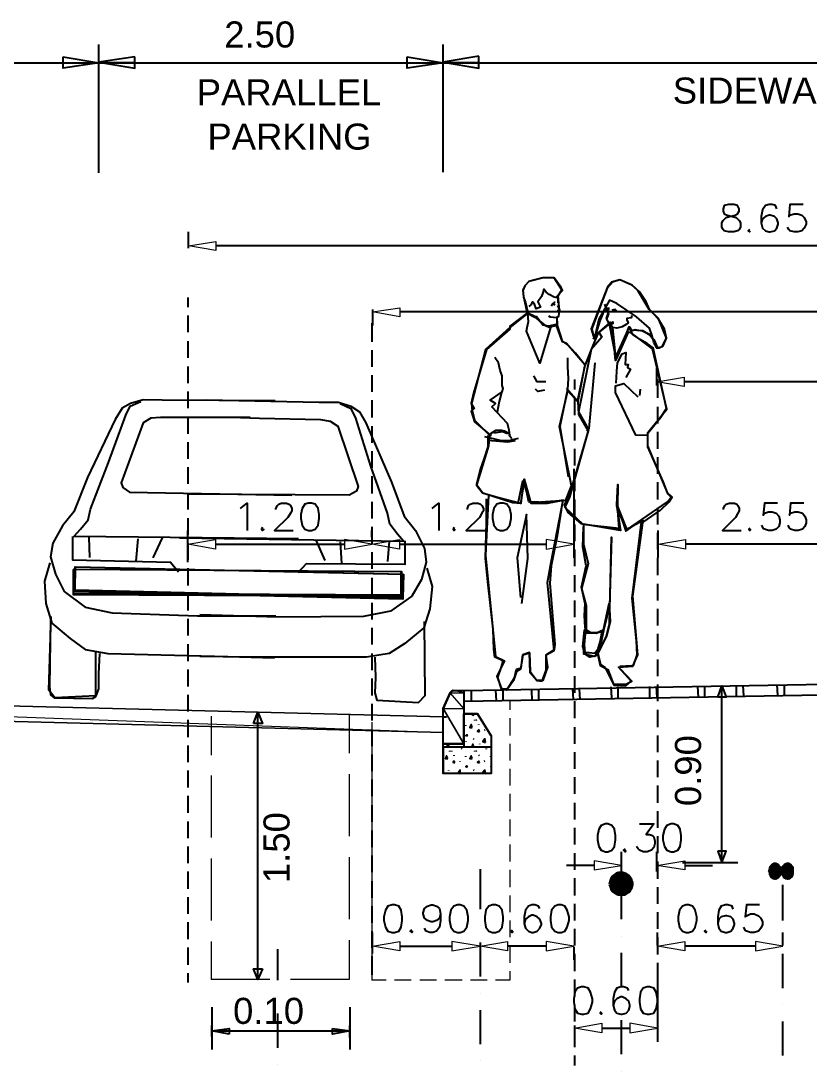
# Model space of a CAD drawing. Header units: inches. Extents: x 11 to 850, y 10 to 598.
# Drawn here: x 515.2 to 601.1, y 416.6 to 530.9 of the extents above; entities that cross this region are included whole.
import ezdxf

# ---------------------------------------------------------------- set-up
doc = ezdxf.new("R2010")
doc.units = ezdxf.units.IN
doc.header["$MEASUREMENT"] = 0
doc.layers.add('PDF_Geometry', color=7, linetype='Continuous')
doc.layers.add('PDF_Text', color=7, linetype='Continuous')
doc.styles.add('PDF Arial', font='arial.ttf')

msp = doc.modelspace()

# ---------------------------------------------------------------- linework, layer by layer
at = {"layer": 'PDF_Geometry', "lineweight": 25}
for points in [[(523.68, 514.38), (523.68, 528.36)], [(523.68, 514.38), (523.68, 528.36)], [(561.14, 514.44), (561.14, 528.36)], [(482.38, 526.34), (658.69, 526.34)], [(519.77, 526.99), (523.68, 526.34), (519.77, 525.76), (519.77, 526.99)], [(527.58, 526.99), (523.68, 526.41), (527.58, 525.76), (527.58, 526.99)], [(557.23, 526.99), (561.14, 526.34), (557.23, 525.76), (557.23, 526.99)], [(565.04, 527.06), (561.14, 526.41), (565.04, 525.76), (565.04, 527.06)], [(523.68, 520.62), (523.68, 521.98)], [(523.68, 520.62), (523.68, 521.98)], [(561.14, 520.62), (561.14, 521.98)], [(592.22, 510.93), (591.77, 510.8), (591.64, 510.47), (591.64, 510.21), (591.77, 509.89), (592.09, 509.76), (592.68, 509.63), (593.07, 509.5), (593.39, 509.17), (593.52, 508.91), (593.52, 508.46), (593.39, 508.2), (593.2, 508.07), (592.81, 507.94), (592.22, 507.94), (591.77, 508.07), (591.64, 508.2), (591.51, 508.46), (591.51, 508.91), (591.64, 509.17), (591.96, 509.5), (592.35, 509.63), (592.94, 509.76), (593.2, 509.89), (593.39, 510.21), (593.39, 510.47), (593.2, 510.8), (592.81, 510.93), (592.22, 510.93)], [(597.49, 510.47), (597.36, 510.8), (596.97, 510.93), (596.65, 510.93), (596.26, 510.8), (595.93, 510.34), (595.8, 509.63), (595.8, 508.91), (595.93, 508.33), (596.26, 508.07), (596.65, 507.94), (596.78, 507.94), (597.23, 508.07), (597.49, 508.33), (597.62, 508.78), (597.62, 508.91), (597.49, 509.37), (597.23, 509.63), (596.78, 509.76), (596.65, 509.76), (596.26, 509.63), (595.93, 509.37), (595.8, 508.91)], [(600.35, 510.93), (598.92, 510.93), (598.79, 509.63), (598.92, 509.76), (599.38, 509.89), (599.77, 509.89), (600.22, 509.76), (600.48, 509.5), (600.68, 509.04), (600.68, 508.78), (600.48, 508.33), (600.22, 508.07), (599.77, 507.94), (599.38, 507.94), (598.92, 508.07), (598.79, 508.2), (598.66, 508.46)], [(533.43, 506.18), (533.43, 507.94)], [(594.5, 508.2), (594.37, 508.07), (594.5, 507.94), (594.63, 508.07)], [(655.7, 506.44), (536.42, 506.44)], [(533.37, 500.78), (533.37, 499.74)], [(533.37, 498.83), (533.37, 497.01)], [(553.46, 499.48), (553.46, 497.73)], [(655.7, 499.22), (556.45, 499.22)], [(553.4, 497.99), (553.4, 495.97)], [(533.37, 496.04), (533.37, 494.21)], [(553.4, 495.06), (553.4, 493.24)], [(533.37, 493.3), (533.37, 491.48)], [(584.42, 491.22), (584.42, 493.11)], [(553.4, 492.33), (553.4, 490.51)], [(575.44, 491.87), (575.44, 490.77)], [(584.48, 491.87), (584.48, 489.86)], [(533.37, 490.57), (533.37, 488.75)], [(655.7, 491.61), (587.41, 491.61)], [(553.4, 489.6), (553.4, 487.71)], [(575.44, 489.86), (575.44, 487.97)], [(584.48, 488.88), (584.48, 487.06)], [(533.37, 487.78), (533.37, 485.95)], [(553.4, 486.8), (553.4, 484.98)], [(575.44, 487.06), (575.44, 485.24)], [(584.48, 486.15), (584.48, 484.33)], [(533.37, 485.04), (533.37, 483.22)], [(553.4, 484.07), (553.4, 482.25)], [(575.44, 484.33), (575.44, 482.51)], [(584.48, 483.42), (584.48, 481.6)], [(533.37, 482.31), (533.37, 480.49)], [(575.38, 482.12), (575.38, 472.43)], [(575.44, 481.6), (575.44, 479.71)], [(553.4, 481.34), (553.4, 479.45)], [(584.48, 480.69), (584.48, 478.8)], [(533.37, 479.52), (533.37, 477.7)], [(539.09, 477.83), (539.35, 478.02), (539.8, 478.41), (539.8, 475.42)], [(542.93, 477.7), (542.93, 477.83), (543.12, 478.15), (543.25, 478.28), (543.51, 478.41), (544.1, 478.41), (544.36, 478.28), (544.55, 478.15), (544.68, 477.83), (544.68, 477.57), (544.55, 477.31), (544.23, 476.85), (542.8, 475.42), (544.81, 475.42)], [(546.5, 478.41), (546.11, 478.28), (545.79, 477.83), (545.66, 477.17), (545.66, 476.72), (545.79, 476), (546.11, 475.55), (546.5, 475.42), (546.83, 475.42), (547.22, 475.55), (547.54, 476), (547.67, 476.72), (547.67, 477.17), (547.54, 477.83), (547.22, 478.28), (546.83, 478.41), (546.5, 478.41)], [(553.4, 478.54), (553.4, 476.72)], [(559.97, 477.83), (560.23, 478.02), (560.68, 478.41), (560.68, 475.42)], [(563.8, 477.7), (563.8, 477.83), (563.93, 478.15), (564.13, 478.28), (564.39, 478.41), (564.97, 478.41), (565.23, 478.28), (565.36, 478.15), (565.56, 477.83), (565.56, 477.57), (565.36, 477.31), (565.1, 476.85), (563.67, 475.42), (565.69, 475.42)], [(567.38, 478.41), (566.99, 478.28), (566.66, 477.83), (566.53, 477.17), (566.53, 476.72), (566.66, 476), (566.99, 475.55), (567.38, 475.42), (567.7, 475.42), (568.1, 475.55), (568.42, 476), (568.55, 476.72), (568.55, 477.17), (568.42, 477.83), (568.1, 478.28), (567.7, 478.41), (567.38, 478.41)], [(575.44, 478.8), (575.44, 476.98)], [(591.7, 477.7), (591.7, 477.83), (591.83, 478.15), (591.96, 478.28), (592.29, 478.41), (592.87, 478.41), (593.13, 478.28), (593.26, 478.15), (593.39, 477.83), (593.39, 477.57), (593.26, 477.31), (593, 476.85), (591.57, 475.42), (593.59, 475.42)], [(597.56, 478.41), (596.13, 478.41), (596, 477.11), (596.13, 477.31), (596.58, 477.44), (596.97, 477.44), (597.43, 477.31), (597.69, 476.98), (597.82, 476.59), (597.82, 476.26), (597.69, 475.87), (597.43, 475.55), (596.97, 475.42), (596.58, 475.42), (596.13, 475.55), (596, 475.68), (595.87, 476)], [(600.42, 478.41), (598.99, 478.41), (598.86, 477.11), (598.99, 477.31), (599.44, 477.44), (599.83, 477.44), (600.29, 477.31), (600.55, 476.98), (600.68, 476.59), (600.68, 476.26), (600.55, 475.87), (600.29, 475.55), (599.83, 475.42), (599.44, 475.42), (598.99, 475.55), (598.86, 475.68), (598.73, 476)], [(584.48, 477.89), (584.48, 476.07)], [(533.37, 476.78), (533.37, 474.96)], [(541.5, 475.74), (541.37, 475.55), (541.5, 475.42), (541.69, 475.55)], [(553.4, 475.81), (553.4, 473.99)], [(562.37, 475.74), (562.24, 475.55), (562.37, 475.42), (562.5, 475.55)], [(575.44, 476.07), (575.44, 474.25)], [(594.56, 475.68), (594.43, 475.55), (594.56, 475.42), (594.69, 475.55)], [(533.37, 471.97), (533.37, 475.42)], [(553.4, 474.7), (553.4, 475.42)], [(553.4, 474.7), (553.4, 475.42)], [(584.48, 475.16), (584.48, 473.34)], [(584.55, 472.49), (584.55, 475.42)], [(533.37, 474.05), (533.37, 472.23)], [(536.36, 473.92), (550.41, 473.92)], [(556.39, 473.92), (572.39, 473.92)], [(604.78, 473.92), (587.54, 473.92)], [(553.4, 473.08), (553.4, 471.26)], [(575.44, 473.34), (575.44, 471.52)], [(584.48, 472.43), (584.48, 470.54)], [(533.37, 471.32), (533.37, 469.44)], [(553.4, 470.28), (553.4, 468.46)], [(575.44, 470.54), (575.44, 468.72)], [(584.48, 469.63), (584.48, 467.81)], [(533.37, 468.53), (533.37, 466.7)], [(575.44, 467.81), (575.44, 465.99)], [(553.4, 467.55), (553.4, 465.73)], [(584.48, 466.9), (584.48, 465.08)], [(533.37, 465.79), (533.37, 463.97)], [(553.4, 464.82), (553.4, 463)], [(575.44, 465.08), (575.44, 463.26)], [(584.48, 464.17), (584.48, 462.28)], [(533.37, 463.06), (533.37, 461.18)], [(553.4, 462.02), (553.4, 460.2)], [(575.44, 462.28), (575.44, 460.46)], [(584.48, 461.37), (584.48, 459.55)], [(533.37, 460.27), (533.37, 458.44)], [(553.4, 459.29), (553.4, 457.47)], [(575.44, 459.55), (575.44, 457.73)], [(584.48, 458.64), (584.48, 456.82)], [(533.37, 457.53), (533.37, 455.71)], [(561.92, 457.73), (561.14, 456.04)], [(562.24, 457.99), (562.18, 457.99), (562.11, 457.92), (562.05, 457.92), (561.98, 457.86), (561.92, 457.79), (561.92, 457.73)], [(562.24, 457.99), (563.41, 457.99), (563.41, 451.81)], [(591.05, 457.27), (591.51, 458.51), (591.96, 457.27), (591.05, 457.27)], [(591.51, 439.26), (591.51, 458.51)], [(553.4, 456.56), (553.4, 454.74)], [(575.44, 456.82), (575.44, 455)], [(540.52, 454.41), (540.98, 455.65), (541.5, 454.41), (540.52, 454.41)], [(540.98, 426.51), (540.98, 455.39)], [(566.4, 451.81), (561.14, 451.81), (561.14, 456.04)], [(563.41, 455.45), (564.91, 455.45), (566.4, 453.05), (566.4, 448.95), (561.14, 448.95), (561.14, 452.2), (563.41, 452.2), (563.41, 455.45)], [(561.14, 455.13), (561.53, 455.13)], [(566.4, 453.05), (564.91, 455.45), (563.41, 455.45), (564.91, 455.45)], [(564.39, 455.45), (564.32, 455.39), (564.45, 455.32), (564.45, 455.45)], [(584.48, 455.91), (584.48, 454.02)], [(533.37, 454.8), (533.37, 452.92)], [(563.61, 454.15), (563.61, 454.22)], [(564.32, 453.96), (564.19, 454.28), (564.06, 453.96), (564.32, 453.96)], [(564.58, 454.8), (564.58, 454.74)], [(564.78, 454.8), (564.71, 454.74)], [(565.04, 454.28), (565.04, 454.35)], [(575.44, 454.02), (575.44, 452.2)], [(553.4, 453.76), (553.4, 451.94)], [(563.8, 453.05), (563.74, 453.18), (563.61, 453.11), (563.8, 453.05)], [(565.1, 453.5), (565.04, 453.7), (564.91, 453.57), (565.1, 453.5)], [(565.69, 453.7), (565.62, 453.63)], [(566.4, 453.11), (566.34, 453.11), (566.4, 453.05)], [(566.4, 453.05), (566.4, 451.81)], [(584.48, 453.11), (584.48, 451.29)], [(533.37, 452.01), (533.37, 450.19)], [(563.41, 452.2), (561.14, 452.2)], [(561.14, 451.81), (561.14, 448.95)], [(561.79, 451.94), (561.72, 452.14), (561.59, 452.01), (561.79, 451.94)], [(562.44, 452.2), (562.44, 452.14)], [(563.22, 451.62), (563.15, 451.68)], [(563.67, 452.4), (563.67, 452.46)], [(564.45, 451.94), (564.39, 452.14), (564.32, 452.01), (564.45, 451.94)], [(564.52, 452.66), (564.45, 452.72)], [(565.1, 452.2), (565.1, 452.14)], [(565.75, 452.33), (565.69, 452.72), (565.49, 452.46), (565.75, 452.33)], [(565.88, 451.62), (565.88, 451.68)], [(566.4, 452.4), (566.34, 452.46)], [(566.4, 451.81), (566.4, 448.95)], [(553.4, 451.03), (553.4, 449.21)], [(561.66, 450.58), (561.53, 450.9), (561.4, 450.58), (561.66, 450.58)], [(561.85, 451.42), (561.85, 451.36)], [(562.05, 451.42), (562.05, 451.36)], [(562.37, 450.9), (562.37, 450.97)], [(563.61, 450.77), (563.61, 450.84)], [(564.32, 450.58), (564.19, 450.9), (564.06, 450.58), (564.32, 450.58)], [(564.58, 451.42), (564.58, 451.36)], [(564.78, 451.42), (564.71, 451.36)], [(565.1, 450.9), (565.04, 450.97)], [(566.34, 450.77), (566.34, 450.84)], [(575.44, 451.29), (575.44, 449.47)], [(562.44, 450.12), (562.31, 450.32), (562.24, 450.19), (562.44, 450.12)], [(562.96, 450.32), (562.96, 450.25)], [(563.8, 449.66), (563.74, 449.79), (563.61, 449.73), (563.8, 449.66)], [(565.1, 450.12), (565.04, 450.32), (564.91, 450.19), (565.1, 450.12)], [(565.69, 450.32), (565.62, 450.25)], [(566.4, 449.79), (566.34, 449.73), (566.4, 449.66)], [(584.48, 450.38), (584.48, 448.56)], [(533.37, 449.27), (533.37, 447.45)], [(553.4, 448.3), (553.4, 446.48)], [(566.4, 448.95), (561.14, 448.95)], [(561.79, 449.27), (561.79, 449.34)], [(563.02, 448.95), (563.02, 449.34), (562.83, 449.08), (563.02, 448.95)], [(563.67, 449.01), (563.67, 449.08)], [(564.52, 449.27), (564.45, 449.34)], [(565.75, 448.95), (565.69, 449.34), (565.49, 449.08), (565.75, 448.95)], [(566.4, 449.01), (566.34, 449.08)], [(575.44, 448.56), (575.44, 446.74)], [(584.48, 447.65), (584.48, 445.76)], [(533.37, 446.54), (533.37, 444.66)], [(553.4, 445.5), (553.4, 443.68)], [(575.44, 445.76), (575.44, 443.94)], [(584.48, 444.85), (584.48, 443.03)], [(533.37, 443.75), (533.37, 441.93)], [(553.4, 442.77), (553.4, 440.95)], [(575.44, 443.03), (575.44, 441.21)], [(578.83, 443.49), (578.37, 443.29), (578.11, 442.9), (577.98, 442.19), (577.98, 441.73), (578.11, 441.02), (578.37, 440.62), (578.83, 440.43), (579.09, 440.43), (579.54, 440.62), (579.8, 441.02), (579.93, 441.73), (579.93, 442.19), (579.8, 442.9), (579.54, 443.29), (579.09, 443.49), (578.83, 443.49)], [(582.53, 443.49), (584.09, 443.49), (583.25, 442.32), (583.64, 442.32), (583.96, 442.19), (584.09, 442.06), (584.22, 441.6), (584.22, 441.34), (584.09, 440.89), (583.83, 440.62), (583.38, 440.43), (582.92, 440.43), (582.53, 440.62), (582.4, 440.75), (582.21, 441.02)], [(585.98, 443.49), (585.52, 443.29), (585.26, 442.9), (585.07, 442.19), (585.07, 441.73), (585.26, 441.02), (585.52, 440.62), (585.98, 440.43), (586.24, 440.43), (586.7, 440.62), (586.96, 441.02), (587.09, 441.73), (587.09, 442.19), (586.96, 442.9), (586.7, 443.29), (586.24, 443.49), (585.98, 443.49)], [(584.48, 442.12), (584.48, 440.3)], [(533.37, 441.02), (533.37, 439.19)], [(575.44, 440.3), (575.44, 438.48)], [(580.58, 438.28), (580.58, 440.43)], [(580.97, 440.75), (580.78, 440.62), (580.97, 440.43), (581.1, 440.62)], [(584.42, 438.28), (584.42, 440.43)], [(591.05, 440.49), (591.51, 439.26), (591.96, 440.49), (591.05, 440.49)], [(553.4, 440.04), (553.4, 438.22)], [(584.48, 439.39), (584.48, 437.5)], [(587.22, 439.26), (593.26, 439.26)], [(533.37, 438.28), (533.37, 436.4)], [(565.17, 438.54), (565.17, 434.19)], [(577.59, 438.93), (574.6, 438.93)], [(587.48, 438.93), (590.47, 438.93)], [(553.4, 437.24), (553.4, 435.42)], [(575.44, 437.57), (575.44, 435.68)], [(598.14, 432.95), (598.14, 436.85)], [(584.48, 436.59), (584.48, 434.77)], [(533.37, 435.49), (533.37, 433.67)], [(555.61, 434.64), (555.15, 434.51), (554.89, 434.06), (554.7, 433.34), (554.7, 432.95), (554.89, 432.24), (555.15, 431.78), (555.61, 431.65), (555.87, 431.65), (556.32, 431.78), (556.58, 432.24), (556.71, 432.95), (556.71, 433.34), (556.58, 434.06), (556.32, 434.51), (555.87, 434.64), (555.61, 434.64)], [(560.88, 433.67), (560.75, 433.21), (560.42, 432.95), (560.03, 432.82), (559.84, 432.82), (559.45, 432.95), (559.12, 433.21), (558.99, 433.67), (558.99, 433.8), (559.12, 434.25), (559.45, 434.51), (559.84, 434.64), (560.03, 434.64), (560.42, 434.51), (560.75, 434.25), (560.88, 433.67), (560.88, 432.95), (560.75, 432.24), (560.42, 431.78), (560.03, 431.65), (559.71, 431.65), (559.32, 431.78), (559.12, 432.11)], [(562.7, 434.64), (562.31, 434.51), (561.98, 434.06), (561.85, 433.34), (561.85, 432.95), (561.98, 432.24), (562.31, 431.78), (562.7, 431.65), (563.02, 431.65), (563.41, 431.78), (563.74, 432.24), (563.87, 432.95), (563.87, 433.34), (563.74, 434.06), (563.41, 434.51), (563.02, 434.64), (562.7, 434.64)], [(566.53, 434.64), (566.14, 434.51), (565.82, 434.06), (565.69, 433.34), (565.69, 432.95), (565.82, 432.24), (566.14, 431.78), (566.53, 431.65), (566.86, 431.65), (567.25, 431.78), (567.57, 432.24), (567.7, 432.95), (567.7, 433.34), (567.57, 434.06), (567.25, 434.51), (566.86, 434.64), (566.53, 434.64)], [(571.67, 434.25), (571.54, 434.51), (571.15, 434.64), (570.83, 434.64), (570.44, 434.51), (570.11, 434.06), (569.98, 433.34), (569.98, 432.63), (570.11, 432.11), (570.44, 431.78), (570.83, 431.65), (570.96, 431.65), (571.41, 431.78), (571.67, 432.11), (571.87, 432.5), (571.87, 432.63), (571.67, 433.08), (571.41, 433.34), (570.96, 433.54), (570.83, 433.54), (570.44, 433.34), (570.11, 433.08), (569.98, 432.63)], [(573.69, 434.64), (573.3, 434.51), (572.97, 434.06), (572.84, 433.34), (572.84, 432.95), (572.97, 432.24), (573.3, 431.78), (573.69, 431.65), (574.01, 431.65), (574.4, 431.78), (574.66, 432.24), (574.86, 432.95), (574.86, 433.34), (574.66, 434.06), (574.4, 434.51), (574.01, 434.64), (573.69, 434.64)], [(575.44, 434.77), (575.44, 432.95)], [(587.61, 434.64), (587.22, 434.51), (586.89, 434.06), (586.76, 433.34), (586.76, 432.95), (586.89, 432.24), (587.22, 431.78), (587.61, 431.65), (587.87, 431.65), (588.32, 431.78), (588.58, 432.24), (588.78, 432.95), (588.78, 433.34), (588.58, 434.06), (588.32, 434.51), (587.87, 434.64), (587.61, 434.64)], [(592.74, 434.19), (592.61, 434.51), (592.16, 434.64), (591.9, 434.64), (591.44, 434.51), (591.18, 434.06), (591.05, 433.34), (591.05, 432.63), (591.18, 432.11), (591.44, 431.78), (591.9, 431.65), (592.03, 431.65), (592.48, 431.78), (592.74, 432.11), (592.87, 432.5), (592.87, 432.63), (592.74, 433.08), (592.48, 433.34), (592.03, 433.47), (591.9, 433.47), (591.44, 433.34), (591.18, 433.08), (591.05, 432.63)], [(595.61, 434.64), (594.17, 434.64), (594.04, 433.34), (594.17, 433.47), (594.63, 433.67), (595.02, 433.67), (595.48, 433.47), (595.74, 433.21), (595.93, 432.82), (595.93, 432.5), (595.74, 432.11), (595.48, 431.78), (595.02, 431.65), (594.63, 431.65), (594.17, 431.78), (594.04, 431.91), (593.91, 432.24)], [(553.4, 434.51), (553.4, 432.69)], [(584.48, 433.86), (584.48, 432.04)], [(533.37, 432.76), (533.37, 430.93)], [(565.17, 432.37), (565.17, 432.37)], [(553.4, 431.78), (553.4, 429.96)], [(553.46, 429.37), (553.46, 431.65)], [(557.75, 431.91), (557.56, 431.78), (557.75, 431.65), (557.88, 431.78)], [(568.68, 431.91), (568.55, 431.78), (568.68, 431.65), (568.81, 431.78)], [(575.44, 432.04), (575.44, 430.22)], [(584.48, 430.22), (584.48, 431.65)], [(584.48, 431.13), (584.48, 429.24)], [(589.75, 431.91), (589.62, 431.78), (589.75, 431.65), (589.88, 431.78)], [(598.14, 430.22), (598.14, 431.65)], [(598.14, 431.13), (598.14, 431.13)], [(533.37, 430.02), (533.37, 428.14)], [(556.45, 430.15), (562.11, 430.15)], [(565.17, 430.54), (565.17, 426.84)], [(565.17, 430.09), (565.17, 428.66)], [(565.17, 430.09), (565.17, 428.66)], [(572.39, 430.15), (568.16, 430.15)], [(575.38, 430.09), (575.38, 428.66)], [(595.15, 430.15), (587.48, 430.15)], [(543.12, 429.83), (543.12, 426.45)], [(553.4, 429.05), (553.4, 427.03)], [(575.44, 429.31), (575.44, 427.42)], [(598.14, 425.6), (598.14, 429.31)], [(541.5, 427.68), (540.98, 426.51), (540.52, 427.68), (541.5, 427.68)], [(584.48, 428.33), (584.48, 426.32)], [(533.37, 427.23), (533.37, 426.19)], [(575.44, 426.51), (575.44, 424.69)], [(576.22, 425.73), (575.77, 425.6), (575.51, 425.15), (575.38, 424.43), (575.38, 424.04), (575.51, 423.33), (575.77, 422.87), (576.22, 422.74), (576.48, 422.74), (576.94, 422.87), (577.2, 423.33), (577.4, 424.04), (577.4, 424.43), (577.2, 425.15), (576.94, 425.6), (576.48, 425.73), (576.22, 425.73)], [(581.36, 425.34), (581.23, 425.6), (580.78, 425.73), (580.52, 425.73), (580.06, 425.6), (579.8, 425.15), (579.67, 424.43), (579.67, 423.72), (579.8, 423.2), (580.06, 422.87), (580.52, 422.74), (580.65, 422.74), (581.1, 422.87), (581.36, 423.2), (581.49, 423.59), (581.49, 423.72), (581.36, 424.17), (581.1, 424.43), (580.65, 424.63), (580.52, 424.63), (580.06, 424.43), (579.8, 424.17), (579.67, 423.72)], [(583.38, 425.73), (582.92, 425.6), (582.66, 425.15), (582.53, 424.43), (582.53, 424.04), (582.66, 423.33), (582.92, 422.87), (583.38, 422.74), (583.64, 422.74), (584.09, 422.87), (584.35, 423.33), (584.48, 424.04), (584.48, 424.43), (584.35, 425.15), (584.09, 425.6), (583.64, 425.73), (583.38, 425.73)], [(584.48, 426.45), (584.48, 419.75)], [(543.12, 424.63), (543.12, 424.63)], [(565.17, 425.02), (565.17, 425.02)], [(535.97, 423.52), (535.97, 418.9)], [(550.99, 423.52), (550.99, 418.9)], [(565.17, 423.2), (565.17, 419.49)], [(575.44, 423.78), (575.44, 421.96)], [(598.14, 423.78), (598.14, 423.78)], [(543.12, 422.81), (543.12, 419.1)], [(578.37, 423), (578.24, 422.87), (578.37, 422.74), (578.5, 422.87)], [(598.14, 418.25), (598.14, 421.96)], [(535.97, 420.33), (535.97, 421.5)], [(537.85, 420.59), (535.97, 420.92), (537.85, 421.18), (537.85, 420.59)], [(535.97, 420.92), (550.99, 420.92)], [(549.1, 421.18), (550.99, 420.92), (549.1, 420.59), (549.1, 421.18)], [(550.99, 420.2), (550.99, 421.5)], [(575.44, 421.5), (575.44, 419.75)], [(575.44, 421.05), (575.44, 419.16)], [(578.44, 421.24), (581.49, 421.24)], [(565.17, 417.67), (565.17, 417.67)], [(575.44, 418.25), (575.44, 417.15)], [(543.12, 417.28), (543.12, 417.28)]]:
    msp.add_lwpolyline(points, dxfattribs=at)
at = {"layer": 'PDF_Geometry', "lineweight": 0}
for points in [[(519.77, 526.99), (519.77, 526.34), (523.68, 526.34), (519.77, 526.99)], [(519.77, 526.34), (523.68, 526.34), (519.77, 525.76), (519.77, 526.34)], [(527.58, 526.99), (523.68, 526.41), (527.58, 526.41), (527.58, 526.99)], [(523.68, 526.41), (527.58, 526.41), (527.58, 525.76), (523.68, 526.41)], [(557.23, 526.99), (557.23, 526.34), (561.14, 526.34), (557.23, 526.99)], [(557.23, 526.34), (561.14, 526.34), (557.23, 525.76), (557.23, 526.34)], [(565.04, 527.06), (561.14, 526.41), (565.04, 526.41), (565.04, 527.06)], [(561.14, 526.41), (565.04, 526.41), (565.04, 525.76), (561.14, 526.41)], [(536.42, 506.9), (536.42, 505.92), (533.43, 506.44), (536.42, 506.9)], [(556.45, 499.68), (556.45, 498.7), (553.46, 499.22), (556.45, 499.68)], [(587.41, 492.13), (587.41, 491.09), (584.42, 491.61), (587.41, 492.13)], [(536.36, 474.44), (536.36, 473.4), (533.37, 473.92), (536.36, 474.44)], [(550.41, 474.44), (550.41, 473.4), (553.4, 473.92), (550.41, 474.44)], [(556.39, 474.44), (556.39, 473.4), (553.4, 473.92), (556.39, 474.44)], [(572.39, 474.44), (572.39, 473.4), (575.38, 473.92), (572.39, 474.44)], [(587.54, 474.44), (587.54, 473.4), (584.55, 473.92), (587.54, 474.44)], [(577.59, 439.45), (577.59, 438.48), (580.58, 438.93), (577.59, 439.45)], [(587.48, 439.45), (587.48, 438.48), (584.42, 438.93), (587.48, 439.45)], [(556.45, 430.67), (556.45, 429.63), (553.46, 430.15), (556.45, 430.67)], [(562.11, 430.67), (562.11, 429.63), (565.17, 430.15), (562.11, 430.67)], [(568.16, 430.67), (568.16, 429.63), (565.17, 430.15), (568.16, 430.67)], [(572.39, 430.67), (572.39, 429.63), (575.38, 430.15), (572.39, 430.67)], [(587.48, 430.67), (587.48, 429.63), (584.48, 430.15), (587.48, 430.67)], [(595.15, 430.67), (595.15, 429.63), (598.14, 430.15), (595.15, 430.67)], [(578.44, 421.76), (578.44, 420.72), (575.44, 421.24), (578.44, 421.76)], [(581.49, 421.76), (581.49, 420.72), (584.48, 421.24), (581.49, 421.76)]]:
    msp.add_lwpolyline(points, dxfattribs=at)
at = {"layer": 'PDF_Geometry', "color": 30, "lineweight": 25}
for points in [[(576.55, 493.5), (575.57, 494.73), (574.73, 495.65), (574.14, 496.04), (573.62, 497.73), (573.56, 497.92), (573.56, 498.64), (573.75, 498.77), (573.82, 499.48), (573.75, 500.07), (573.62, 500.98), (574.14, 501.56), (574.01, 501.89), (573.23, 502.93), (572, 502.93), (570.5, 502.54), (570.05, 502.08), (569.85, 501.63), (569.92, 500.85), (570.11, 500.26), (570.37, 499.16), (568.42, 497.66), (568.42, 497.34), (565.88, 495.12), (564.45, 490.38), (564.19, 489.27), (564.52, 488.69), (564.19, 488.43), (564.58, 487.26), (566.34, 485.76), (566.4, 486.02), (566.92, 486.34), (567.51, 486.34), (567.83, 486.28), (568.29, 486.02), (568.42, 485.82), (568.36, 486.34), (568.16, 487.06), (566.47, 488.88), (566.86, 489.27), (566.27, 489.6), (567.57, 490.51), (567.7, 490.9), (567.57, 491.22), (567.57, 491.55), (567.57, 492.26), (567.38, 492.85), (567.18, 493.69), (566.79, 494.28)], [(573.62, 497.79), (573.56, 498.7), (573.75, 498.77), (573.82, 499.35), (573.69, 500.98), (574.08, 501.63), (573.23, 502.93), (572.06, 502.93), (570.5, 502.54), (570.05, 502.08), (569.85, 501.56), (569.92, 500.91), (570.31, 499.09), (571.15, 498.64), (572.39, 497.66), (573.62, 497.79)], [(584.35, 495.32), (584.68, 495.32), (585.13, 495.52), (585.46, 496.36), (585.26, 497.34), (584.61, 498.44), (583.64, 499.48), (583.25, 500.33), (582.53, 501.43), (581.75, 502.15), (580.39, 502.73), (579.48, 502.47), (579.09, 502.02), (577.27, 497.4), (577.53, 496.56)], [(579.93, 494.21), (581.43, 497.6), (581.62, 497.27), (582.86, 497.21), (583.51, 496.82), (584.09, 496.23), (584.48, 495.32), (585, 495.45), (585.46, 496.36), (584.61, 498.51), (583.57, 499.48), (582.34, 501.56), (581.69, 502.15), (580.39, 502.73), (579.61, 502.47), (579.02, 501.82), (578.24, 499.81), (577.33, 497.4), (577.53, 496.62), (577.66, 496.36), (578.24, 498.25), (578.83, 499.68), (579.15, 499.03), (578.96, 498.44), (579.22, 497.86), (579.61, 497.53), (579.93, 494.21)], [(573.82, 501.17), (573.43, 500.78), (573.23, 500.85), (572.71, 501.11), (572.39, 501.37), (572.13, 501.69), (572, 501.3), (571.87, 500.91), (571.48, 500.33), (571.74, 499.74), (571.28, 499.55), (571.09, 500.07), (570.89, 500.33), (570.7, 500), (570.5, 499.81)], [(573.36, 500.26), (573.23, 500.26), (573.04, 500.07), (572.91, 499.87)], [(573.3, 500.07), (573.17, 499.94)], [(573.56, 500.33), (573.69, 500.33), (573.75, 500.26)], [(573.62, 499.94), (573.75, 499.61), (573.82, 499.48), (573.82, 499.35), (573.56, 499.35)], [(573.69, 500.07), (573.75, 500)], [(584.42, 495.32), (584.09, 495.91), (583.9, 496.62), (583.64, 497.47), (582.21, 498.7), (580.06, 500.13), (579.28, 500.52), (578.11, 498.44), (577.72, 496.69), (577.59, 496.3), (577.46, 496.36)], [(581.69, 498.83), (581.62, 498.57), (581.17, 498.51), (581.17, 498.38), (581.3, 498.05), (581.1, 497.86), (580.65, 497.6), (580.06, 497.47), (579.61, 497.53), (579.35, 497.73), (579.02, 498.38), (578.96, 498.51), (579.15, 499.16), (579.02, 499.29), (578.76, 500.07)], [(574.53, 478.74), (575.12, 480.3), (573.82, 486.74), (574.73, 490.64), (575.77, 489.47), (576.61, 493.43), (574.6, 495.78), (574.14, 495.97), (573.49, 497.73), (572.71, 497.53), (572, 497.86), (571.22, 498.7), (570.37, 499.09), (568.42, 497.53), (565.75, 495.12), (564.26, 489.27), (564.32, 488.43), (564.58, 487.45), (566.21, 485.82), (566.08, 484.65), (564.78, 480.36), (565.43, 479.52), (569.33, 478.41), (569.85, 480.82), (570.63, 478.48), (574.53, 478.74)], [(572.84, 497.53), (571.67, 493.63), (570.24, 497.14), (570.31, 497.53), (570.44, 498.18), (570.37, 499.03)], [(573.43, 497.86), (572.65, 497.66), (572, 497.79), (571.28, 498.77)], [(573.49, 498.57), (572.84, 498.64), (572.65, 498.77)], [(579.28, 499.61), (578.89, 499.61), (578.83, 499.48)], [(579.22, 499.48), (579.02, 499.42)], [(580.06, 499.29), (579.87, 499.48), (579.54, 499.42)], [(579.74, 499.35), (579.87, 499.29)], [(580.39, 460.66), (581.69, 460.72), (581.88, 460.72), (582.27, 461.89), (582.21, 463.39), (581.75, 468.07), (582.79, 476.65), (582.92, 476.33), (584.81, 477.63), (585.78, 478.54), (586.11, 479.06), (585.59, 479.52), (585.13, 480.75), (583.44, 484.52), (583.44, 486.02), (584.87, 487.78), (585.46, 488.69), (584.03, 495.32), (583.38, 495.78), (582.6, 496.23), (581.82, 496.75), (581.36, 497.6), (579.93, 493.95), (579.61, 497.53), (579.35, 498.12), (578.11, 497.01), (578.44, 496.49), (577.27, 495.12), (576.55, 493.3), (575.83, 489.47), (575.9, 488.1), (576.94, 486.28), (574.86, 479.19), (574.34, 478.22), (574.73, 477.37), (576.16, 476.2), (580.45, 475.48), (580.06, 478.22), (580.19, 480.43), (580.13, 478.09), (581.04, 475.35), (582.08, 476.07)], [(581.17, 475.48), (585.59, 478.54), (585.98, 479.06), (585.65, 479.39), (583.44, 484.65), (583.44, 486.08), (585.52, 488.62), (583.96, 495.19), (583.38, 495.65), (581.62, 496.95), (581.3, 497.01), (580, 494.08), (579.28, 497.92), (578.05, 496.95), (577.27, 495.12), (575.9, 488.36), (577, 486.41), (574.92, 479.06), (574.4, 477.96), (576.35, 476.13), (580.32, 475.68), (580.13, 478.02), (581.17, 475.48)], [(579.28, 497.92), (579.48, 497.92), (579.67, 497.99), (579.67, 498.12), (579.54, 498.05), (579.41, 498.05), (579.28, 498.05)], [(584.16, 495.97), (583.64, 496.75), (582.86, 497.14), (582.08, 497.27), (581.62, 497.14)], [(574.79, 481.27), (573.88, 486.8), (574.73, 490.83), (574.79, 491.94), (574.73, 493.3), (574.73, 494.21)], [(580, 491.48), (580.06, 492.78), (580.13, 493.69), (580.65, 494.67), (581.04, 494.8), (580.97, 493.5), (581.3, 493.5), (581.23, 493.17), (581.56, 492.98), (581.04, 492.07)], [(576.81, 486.28), (577.07, 486.54), (577.72, 493.69)], [(572.32, 491.61), (571.41, 491.61), (571.02, 492.26)], [(572.19, 490.7), (571.48, 490.57), (571.22, 490.83)], [(575.83, 489.47), (574.6, 490.9)], [(583.38, 485.76), (582.14, 485.82), (579.93, 490.44), (579.93, 491.16), (580.84, 491.42), (582.34, 489.99)], [(582.6, 490.83), (582.53, 490.12)], [(567.51, 490.44), (567.25, 489.47), (567.05, 488.3)], [(568.16, 485.95), (567.64, 486.15), (566.66, 486.02)], [(566.01, 485.76), (566.01, 484.52), (565.62, 483.29), (565.17, 482.05), (564.78, 480.43), (565.49, 479.52), (568.75, 478.48), (569.66, 478.41), (569.98, 481.01), (570.7, 478.41), (572.52, 478.41), (574.21, 478.74)], [(569.33, 485.43), (568.29, 485.17), (567.38, 485.24), (566.79, 485.37), (565.69, 485.63)], [(569.01, 485.17), (568.16, 485.04), (566.47, 485.17), (566.01, 485.24)], [(568.29, 485.89), (568.62, 485.43)], [(571.93, 459.03), (572.39, 460.2), (572.39, 461.89), (573.23, 462.35), (572.52, 469.76), (572.91, 471.97), (574.21, 478.74), (572.65, 478.48), (570.5, 478.54), (569.98, 480.88), (569.59, 478.35), (566.08, 479.26), (565.75, 472.69), (566.86, 461.7), (567.83, 461.24), (566.99, 459.55), (567.51, 458.18), (568.16, 458.18), (568.94, 459.36), (569.14, 460.33), (569.66, 460.46), (569.85, 461.89), (570.57, 462.09), (570.63, 460.07), (571.35, 459.09), (571.93, 459.03)], [(574.01, 477.63), (573.56, 474.83), (572.91, 471.58), (572.78, 469.7), (573.3, 463), (573.23, 462.41), (572.32, 461.83), (572.52, 460.53), (572, 459.09), (571.35, 459.09), (570.63, 459.94), (570.57, 462.15), (569.85, 461.89), (569.59, 460.33), (569.14, 460.07), (568.81, 459.09), (568.1, 458.05), (567.51, 458.18), (567.12, 459.42), (567.51, 460.59), (567.7, 461.24), (566.79, 461.63), (566.66, 462.48), (566.6, 464.69), (566.01, 469.83), (565.75, 472.36), (565.88, 476.33), (565.88, 478.87)], [(581.62, 459.03), (580.26, 460.53), (581.82, 460.66), (582.34, 461.89), (581.82, 468.27), (582.92, 476.52), (581.1, 475.48), (580.06, 478.09), (580.45, 475.42), (576.42, 476.13), (576.42, 473.92), (576.94, 471.84), (576.22, 469.11), (576.74, 467.22), (576.74, 464.36), (577.85, 464.23), (578.63, 464.62), (579.22, 467.48), (579.35, 465.47), (578.96, 463.91), (577.98, 462.02), (578.24, 460.72), (579.09, 460.27), (579.74, 458.57), (581.04, 458.51), (581.62, 459.03)], [(569.72, 467.48), (570.37, 472.36), (570.24, 477.17), (569.2, 472.43), (569.59, 468.13)], [(580.45, 460.33), (581.69, 459.03), (581.1, 458.64), (579.74, 458.64), (578.83, 460.46), (578.31, 460.79), (578.05, 462.02), (578.96, 463.91), (579.28, 465.27), (579.48, 474.7), (579.28, 467.16), (578.57, 464.43), (577.79, 464.23), (576.81, 464.23), (576.61, 464.88), (576.55, 466.18), (576.61, 467.42), (576.22, 469.24), (576.74, 471.58), (576.35, 473.66), (576.42, 475.81)], [(578.63, 464.49), (578.18, 462.48), (577.79, 461.76), (577.13, 461.63), (576.61, 461.96), (576.35, 462.8), (576.55, 464.62)], [(578.57, 464.62), (578.24, 462.61), (577.66, 461.7), (576.48, 461.96), (576.42, 462.93), (576.61, 464.69), (577.2, 464.3), (577.92, 464.3), (578.57, 464.62)], [(578.44, 464.43), (578.24, 463.39), (577.98, 462.41), (577.66, 462.02), (577.07, 462.09), (576.61, 462.09), (576.55, 463), (576.68, 464.56)]]:
    msp.add_lwpolyline(points, dxfattribs=at)
at = {"layer": 'PDF_Geometry', "color": 14, "lineweight": 25, "true_color": 0x950000}
for points in [[(542.86, 489.53), (530.57, 489.6), (528.49, 489.66), (527.12, 489.27), (526.21, 488.75), (525.43, 487.52), (522.44, 481.21), (520.94, 477.44), (519.71, 475.94), (518.67, 474.05), (518.41, 472.56), (518.93, 470.67), (519.9, 468.79), (522.18, 467.09), (525.11, 466.44), (534.41, 466.12), (542.93, 466.12)], [(545.4, 474.51), (520.94, 474.77), (521.66, 475.55), (522.5, 476.59), (522.77, 477.76), (524.72, 482.83), (526.6, 487.97), (527.06, 488.95), (528.23, 489.47)], [(535.38, 489.66), (547.67, 489.4), (549.75, 489.4), (551.12, 488.95), (552.03, 488.36), (552.75, 487.13), (555.54, 480.69), (556.91, 476.98), (558.14, 475.42), (559.12, 473.47), (559.32, 471.97), (558.79, 470.09), (557.75, 468.27), (555.41, 466.64), (552.49, 466.05), (543.19, 465.99), (534.67, 466.25)], [(532.46, 474.64), (556.84, 474.25), (556.19, 475.03), (555.35, 476.13), (555.09, 477.31), (553.27, 482.44), (551.64, 487.65), (551.19, 488.62), (549.95, 489.21)], [(540.13, 487.71), (537.01, 487.71), (530.37, 487.71), (529.33, 487.65), (528.49, 487.13), (526.08, 480.62), (526.28, 480.1), (526.99, 479.58), (544.68, 479.26)], [(538.05, 487.78), (541.17, 487.65), (547.8, 487.52), (548.84, 487.32), (549.69, 486.8), (551.9, 480.23), (551.71, 479.71), (550.93, 479.26), (533.3, 479.39)], [(520.81, 474.77), (520.81, 472.23), (531.48, 471.97), (532.33, 470.93)], [(522.57, 474.7), (522.64, 472.49)], [(530.57, 474.64), (529.53, 472.43)], [(527.9, 474.51), (527.71, 472.1)], [(556.97, 474.31), (556.97, 471.71), (546.24, 471.78), (545.33, 470.8)], [(547.28, 474.38), (548.26, 472.17)], [(549.95, 474.18), (550.08, 471.84)], [(555.28, 474.25), (555.09, 472.04)], [(518.34, 471.91), (517.76, 469.89), (517.89, 467.48), (518.54, 465.34), (520.55, 463.65), (522.18, 462.48), (524.65, 462.02), (537.72, 461.7), (542.8, 461.57)], [(520.88, 471.19), (520.88, 468.59), (556.58, 468.4), (556.58, 470.93), (520.88, 471.19)], [(520.94, 471.19), (520.88, 468.46), (556.65, 468.27), (556.65, 470.93), (520.94, 471.19)], [(556.78, 470.67), (556.78, 467.94), (521.01, 468.79), (521.07, 471.45), (556.78, 470.67)], [(556.84, 470.67), (556.78, 468.07), (521.07, 468.92), (521.14, 471.45), (556.84, 470.67)], [(559.38, 471.32), (559.97, 469.31), (559.71, 466.9), (559.06, 464.82), (556.97, 463.13), (555.28, 462.02), (552.81, 461.63), (539.74, 461.63), (534.67, 461.7)], [(523.74, 462.02), (523.61, 459.81), (523.61, 458.18), (523.35, 457.4), (518.86, 457.21), (518.21, 458.05), (518.47, 466.05)], [(518.41, 465.79), (518.28, 458.38), (518.41, 457.53), (518.8, 457.21), (522.96, 457.14), (523.35, 457.34), (523.35, 458.05), (523.35, 462.15)], [(553.72, 461.63), (553.79, 459.42), (553.72, 457.73), (553.92, 456.95), (558.47, 456.69), (559.19, 457.47), (559.12, 465.53)]]:
    msp.add_lwpolyline(points, dxfattribs=at)
at = {"layer": 'PDF_Geometry', "color": 1, "lineweight": 25}
for points in [[(563.41, 457.99), (658.69, 459.68)], [(597.49, 458.64), (597.56, 457.47)], [(598.27, 458.64), (598.27, 457.47)], [(563.48, 456.82), (657.32, 458.51)], [(564.19, 457.99), (564.19, 456.82)], [(566.86, 458.05), (566.92, 456.88)], [(567.64, 458.05), (567.64, 456.88)], [(570.76, 458.05), (570.83, 456.88)], [(571.54, 458.05), (571.54, 456.88)], [(575.25, 458.18), (575.31, 457.01)], [(575.96, 458.18), (576.03, 457.01)], [(579.41, 458.38), (579.48, 457.21)], [(580.19, 458.38), (580.19, 457.21)], [(583.64, 458.44), (583.64, 457.27)], [(584.35, 458.38), (584.42, 457.27)], [(588.84, 458.44), (588.91, 457.27)], [(589.62, 458.44), (589.62, 457.27)], [(593.07, 458.51), (593.07, 457.34)], [(593.78, 458.51), (593.85, 457.4)], [(596.58, 438.28), (597.49, 439.19)], [(596.65, 438.61), (597.23, 439.19)], [(596.65, 438.41), (597.36, 439.19)], [(596.65, 438.15), (597.56, 439.13)], [(596.71, 438.8), (597.04, 439.13)], [(597.95, 438.28), (598.86, 439.19)], [(598.01, 438.61), (598.6, 439.19)], [(598.01, 438.41), (598.73, 439.19)], [(598.01, 438.15), (598.92, 439.13)], [(598.08, 438.8), (598.4, 439.13)], [(596.65, 438.09), (597.69, 439.06)], [(596.65, 437.96), (597.75, 439)], [(596.71, 437.83), (597.82, 438.93)], [(596.78, 437.76), (597.82, 438.87)], [(596.84, 437.7), (597.88, 438.74)], [(596.91, 437.63), (597.95, 438.67)], [(596.97, 437.57), (597.95, 438.54)], [(597.04, 437.5), (597.95, 438.41)], [(597.17, 437.5), (597.95, 438.28)], [(597.3, 437.44), (597.95, 438.15)], [(597.43, 437.44), (597.95, 437.96)], [(598.01, 438.09), (598.99, 439.06)], [(598.01, 437.96), (599.12, 439)], [(598.08, 437.89), (599.18, 438.93)], [(598.14, 437.76), (599.18, 438.87)], [(598.21, 437.7), (599.25, 438.74)], [(598.27, 437.63), (599.31, 438.67)], [(598.34, 437.57), (599.31, 438.54)], [(598.4, 437.5), (599.31, 438.41)], [(598.53, 437.5), (599.31, 438.28)], [(598.6, 437.44), (599.31, 438.15)], [(598.79, 437.44), (599.31, 437.96)]]:
    msp.add_lwpolyline(points, dxfattribs=at)
at = {"layer": 'PDF_Geometry', "color": 251, "lineweight": 0, "true_color": 0x545454}
for points in [[(561.14, 455.13), (414.16, 458.83), (561.2, 453.44), (561.14, 455.13)], [(414.16, 458.83), (561.2, 453.44), (414.16, 457.21), (414.16, 458.83)]]:
    msp.add_lwpolyline(points, dxfattribs=at)
at = {"layer": 'PDF_Geometry', "lineweight": 20}
for points in [[(414.16, 458.83), (561.14, 455.13)], [(414.16, 458.83), (561.14, 455.13)], [(561.2, 453.44), (414.16, 457.21), (561.2, 453.44)]]:
    msp.add_lwpolyline(points, dxfattribs=at)
at = {"layer": 'PDF_Geometry', "color": 252, "lineweight": 25, "true_color": 0x989898}
msp.add_lwpolyline([(563.41, 457.99), (563.41, 452.2), (561.14, 452.2), (561.14, 456.04), (561.92, 457.73), (562.24, 457.99), (563.41, 457.99)], dxfattribs=at)
at = {"layer": 'PDF_Geometry', "color": 252, "lineweight": 0, "true_color": 0x989898}
for points in [[(561.14, 456.04), (563.41, 456.04), (561.92, 457.73), (561.14, 456.04)], [(561.92, 457.73), (563.41, 457.73), (562.24, 457.99), (561.92, 457.73)], [(563.41, 456.04), (561.92, 457.73), (563.41, 457.73), (563.41, 456.04)], [(563.41, 457.99), (562.24, 457.99), (562.24, 457.99), (563.41, 457.99)], [(563.41, 457.73), (562.24, 457.99), (563.41, 457.99), (563.41, 457.73)], [(563.41, 457.99), (563.41, 457.99), (563.41, 457.99)], [(563.41, 452.2), (561.14, 452.2), (561.14, 456.04), (563.41, 452.2)], [(561.14, 456.04), (563.41, 456.04), (563.41, 452.2), (561.14, 456.04)], [(563.41, 452.2), (563.41, 452.2), (561.14, 452.2), (563.41, 452.2)]]:
    msp.add_lwpolyline(points, dxfattribs=at)
at = {"layer": 'PDF_Geometry', "color": 3, "lineweight": 0}
for points in [[(591.51, 458.51), (591.05, 457.27), (591.96, 457.27), (591.51, 458.51)], [(591.05, 457.27), (591.96, 457.27), (591.96, 457.27), (591.05, 457.27)], [(540.98, 455.65), (540.52, 454.41), (541.5, 454.41), (540.98, 455.65)], [(540.52, 454.41), (541.5, 454.41), (541.5, 454.41), (540.52, 454.41)], [(591.05, 440.49), (591.05, 440.49), (591.96, 440.49), (591.05, 440.49)], [(591.05, 440.49), (591.96, 440.49), (591.51, 439.26), (591.05, 440.49)], [(541.5, 427.68), (541.5, 427.68), (540.52, 427.68), (541.5, 427.68)], [(541.5, 427.68), (540.52, 427.68), (541.5, 427.68)], [(540.52, 427.68), (541.5, 427.68), (540.98, 426.51), (540.52, 427.68)], [(537.85, 421.18), (535.97, 420.92), (537.85, 420.92), (537.85, 421.18)], [(535.97, 420.92), (537.85, 420.92), (537.85, 420.59), (535.97, 420.92)], [(549.1, 421.18), (549.1, 420.92), (550.99, 420.92), (549.1, 421.18)], [(549.1, 420.92), (550.99, 420.92), (549.1, 420.59), (549.1, 420.92)]]:
    msp.add_lwpolyline(points, dxfattribs=at)
at = {"layer": 'PDF_Geometry', "color": 30, "lineweight": 20}
for points in [[(568.42, 456.88), (568.42, 455.91)], [(535.9, 455.19), (535.9, 450.97)], [(550.93, 455.45), (550.93, 451.16)], [(553.4, 454.54), (553.4, 453.31)], [(568.42, 455), (568.42, 453.11)], [(553.4, 452.4), (553.4, 450.58)], [(568.42, 452.2), (568.42, 450.38)], [(553.4, 449.66), (553.4, 447.84)], [(568.42, 449.47), (568.42, 447.65)], [(535.9, 448.75), (535.9, 441.99)], [(550.93, 448.88), (550.93, 442.12)], [(553.4, 446.93), (553.4, 445.05)], [(568.42, 446.74), (568.42, 444.85)], [(553.4, 444.14), (553.4, 442.32)], [(568.42, 443.94), (568.42, 442.12)], [(553.4, 441.41), (553.4, 439.58)], [(568.42, 441.21), (568.42, 439.39)], [(535.9, 439.71), (535.9, 432.95)], [(550.93, 439.84), (550.93, 433.08)], [(553.4, 438.67), (553.4, 436.79)], [(568.42, 438.48), (568.42, 436.59)], [(553.4, 435.88), (553.4, 434.06)], [(568.42, 435.68), (568.42, 433.86)], [(553.4, 433.15), (553.4, 431.32)], [(568.42, 432.95), (568.42, 431.13)], [(535.9, 430.67), (535.9, 426.51)], [(550.93, 430.8), (550.93, 426.51)], [(553.4, 430.41), (553.4, 428.53)], [(568.42, 430.22), (568.42, 428.33)], [(542.28, 426.51), (535.9, 426.51)], [(550.93, 426.51), (544.55, 426.51)], [(553.4, 427.62), (553.4, 426.45)], [(568.42, 427.42), (568.42, 426.45)], [(554.96, 426.45), (553.4, 426.45)], [(557.69, 426.45), (555.87, 426.45)], [(560.42, 426.45), (558.6, 426.45)], [(563.22, 426.45), (561.33, 426.45)], [(565.95, 426.45), (564.13, 426.45)], [(568.42, 426.45), (566.86, 426.45)]]:
    msp.add_lwpolyline(points, dxfattribs=at)
at = {"layer": 'PDF_Geometry', "color": 1, "lineweight": 20}
for points in [[(597.3, 439.19), (597.17, 439.19), (597.04, 439.13), (596.91, 439.06), (596.84, 438.93), (596.71, 438.8), (596.65, 438.67), (596.65, 438.54), (596.58, 438.35), (596.65, 438.22), (596.65, 438.02), (596.71, 437.89), (596.78, 437.76), (596.84, 437.63), (596.97, 437.57), (597.1, 437.5), (597.23, 437.44), (597.36, 437.44), (597.49, 437.5), (597.62, 437.57), (597.69, 437.63), (597.82, 437.76), (597.88, 437.89), (597.95, 438.02), (597.95, 438.22), (597.95, 438.35), (597.95, 438.54), (597.95, 438.67), (597.88, 438.8), (597.75, 438.93), (597.69, 439.06), (597.56, 439.13), (597.43, 439.19), (597.3, 439.19)], [(598.66, 439.19), (598.53, 439.19), (598.4, 439.13), (598.27, 439.06), (598.21, 438.93), (598.08, 438.8), (598.01, 438.67), (598.01, 438.54), (597.95, 438.35), (598.01, 438.22), (598.01, 438.02), (598.08, 437.89), (598.14, 437.76), (598.21, 437.63), (598.34, 437.57), (598.47, 437.5), (598.6, 437.44), (598.73, 437.44), (598.86, 437.5), (598.99, 437.57), (599.05, 437.63), (599.18, 437.76), (599.25, 437.89), (599.31, 438.02), (599.31, 438.22), (599.31, 438.35), (599.31, 438.54), (599.31, 438.67), (599.25, 438.8), (599.12, 438.93), (599.05, 439.06), (598.92, 439.13), (598.79, 439.19), (598.66, 439.19)]]:
    msp.add_lwpolyline(points, dxfattribs=at)
at = {"layer": 'PDF_Geometry', "color": 202, "lineweight": 50, "true_color": 0x8a00b8}
msp.add_lwpolyline([(579.35, 436.92), (579.41, 436.72), (579.48, 436.53), (579.54, 436.33), (579.67, 436.14), (579.87, 436.01), (580.06, 435.88), (580.26, 435.81), (580.45, 435.81), (580.71, 435.81), (580.91, 435.81), (581.1, 435.94), (581.3, 436.07), (581.43, 436.2), (581.56, 436.4), (581.62, 436.59), (581.69, 436.85), (581.69, 437.05), (581.62, 437.24), (581.56, 437.5), (581.43, 437.63), (581.3, 437.83), (581.1, 437.96), (580.91, 438.02), (580.71, 438.09), (580.45, 438.09), (580.26, 438.09), (580.06, 438.02), (579.87, 437.89), (579.67, 437.76), (579.54, 437.57), (579.48, 437.37), (579.41, 437.18), (579.35, 436.92)], dxfattribs=at)
at = {"layer": 'PDF_Geometry', "color": 202, "lineweight": 25, "true_color": 0x8a00b8}
for points in [[(579.35, 437.05), (580.39, 438.09)], [(579.35, 436.92), (580.52, 438.09)], [(579.35, 436.79), (580.65, 438.09)], [(579.41, 437.24), (580.26, 438.09)], [(579.41, 436.66), (580.78, 438.09)], [(579.41, 436.59), (580.91, 438.02)], [(579.48, 437.44), (580, 438.02)], [(579.48, 436.46), (580.97, 438.02)], [(579.48, 436.4), (581.1, 437.96)], [(579.54, 436.33), (581.17, 437.89)], [(579.61, 436.2), (581.23, 437.89)], [(579.67, 436.14), (581.3, 437.83)], [(579.74, 436.07), (581.36, 437.76)], [(579.8, 436.01), (581.43, 437.63)], [(579.87, 435.94), (581.49, 437.57)], [(580, 435.94), (581.56, 437.5)], [(580.06, 435.88), (581.62, 437.37)], [(580.19, 435.81), (581.62, 437.31)], [(580.26, 435.81), (581.69, 437.18)], [(580.39, 435.81), (581.69, 437.11)], [(580.52, 435.81), (581.69, 436.98)], [(580.58, 433.08), (580.58, 436.85)], [(580.65, 435.81), (581.69, 436.79)], [(580.84, 435.81), (581.62, 436.66)], [(581.04, 435.88), (581.56, 436.4)], [(580.58, 431.26), (580.58, 431.26)], [(580.58, 425.73), (580.58, 429.44)], [(580.58, 423.91), (580.58, 423.91)], [(580.58, 418.38), (580.58, 422.09)], [(580.58, 416.56), (580.58, 416.56)]]:
    msp.add_lwpolyline(points, dxfattribs=at)

# ---------------------------------------------------------------- texts
at = {"layer": 'PDF_Text', "char_height": 2.8398, "attachment_point": 7, "style": 'PDF Arial'}
for s, insert in [('\\W1.000887;2.50', (537.32, 527.98)), ('\\W1.000873;SIDEWALK/ LANDSCAPE', (586.16, 521.87)), ('\\W1.000965;PARALLEL', (534.32, 521.72)), ('\\W1.000750;PARKING', (535.49, 516.86)), ('\\W1.001136;0.10', (538.28, 421.65))]:
    msp.add_mtext(s, dxfattribs=dict(at, insert=insert))
at = {"layer": 'PDF_Text', "char_height": 2.8398, "attachment_point": 7, "rotation": 90, "style": 'PDF Arial'}
for s, insert in [('\\W1.001136;0.90', (589.28, 445.41)), ('\\W1.001125;1.50', (544.47, 437.02))]:
    msp.add_mtext(s, dxfattribs=dict(at, insert=insert))

doc.saveas('drawing.dxf')
